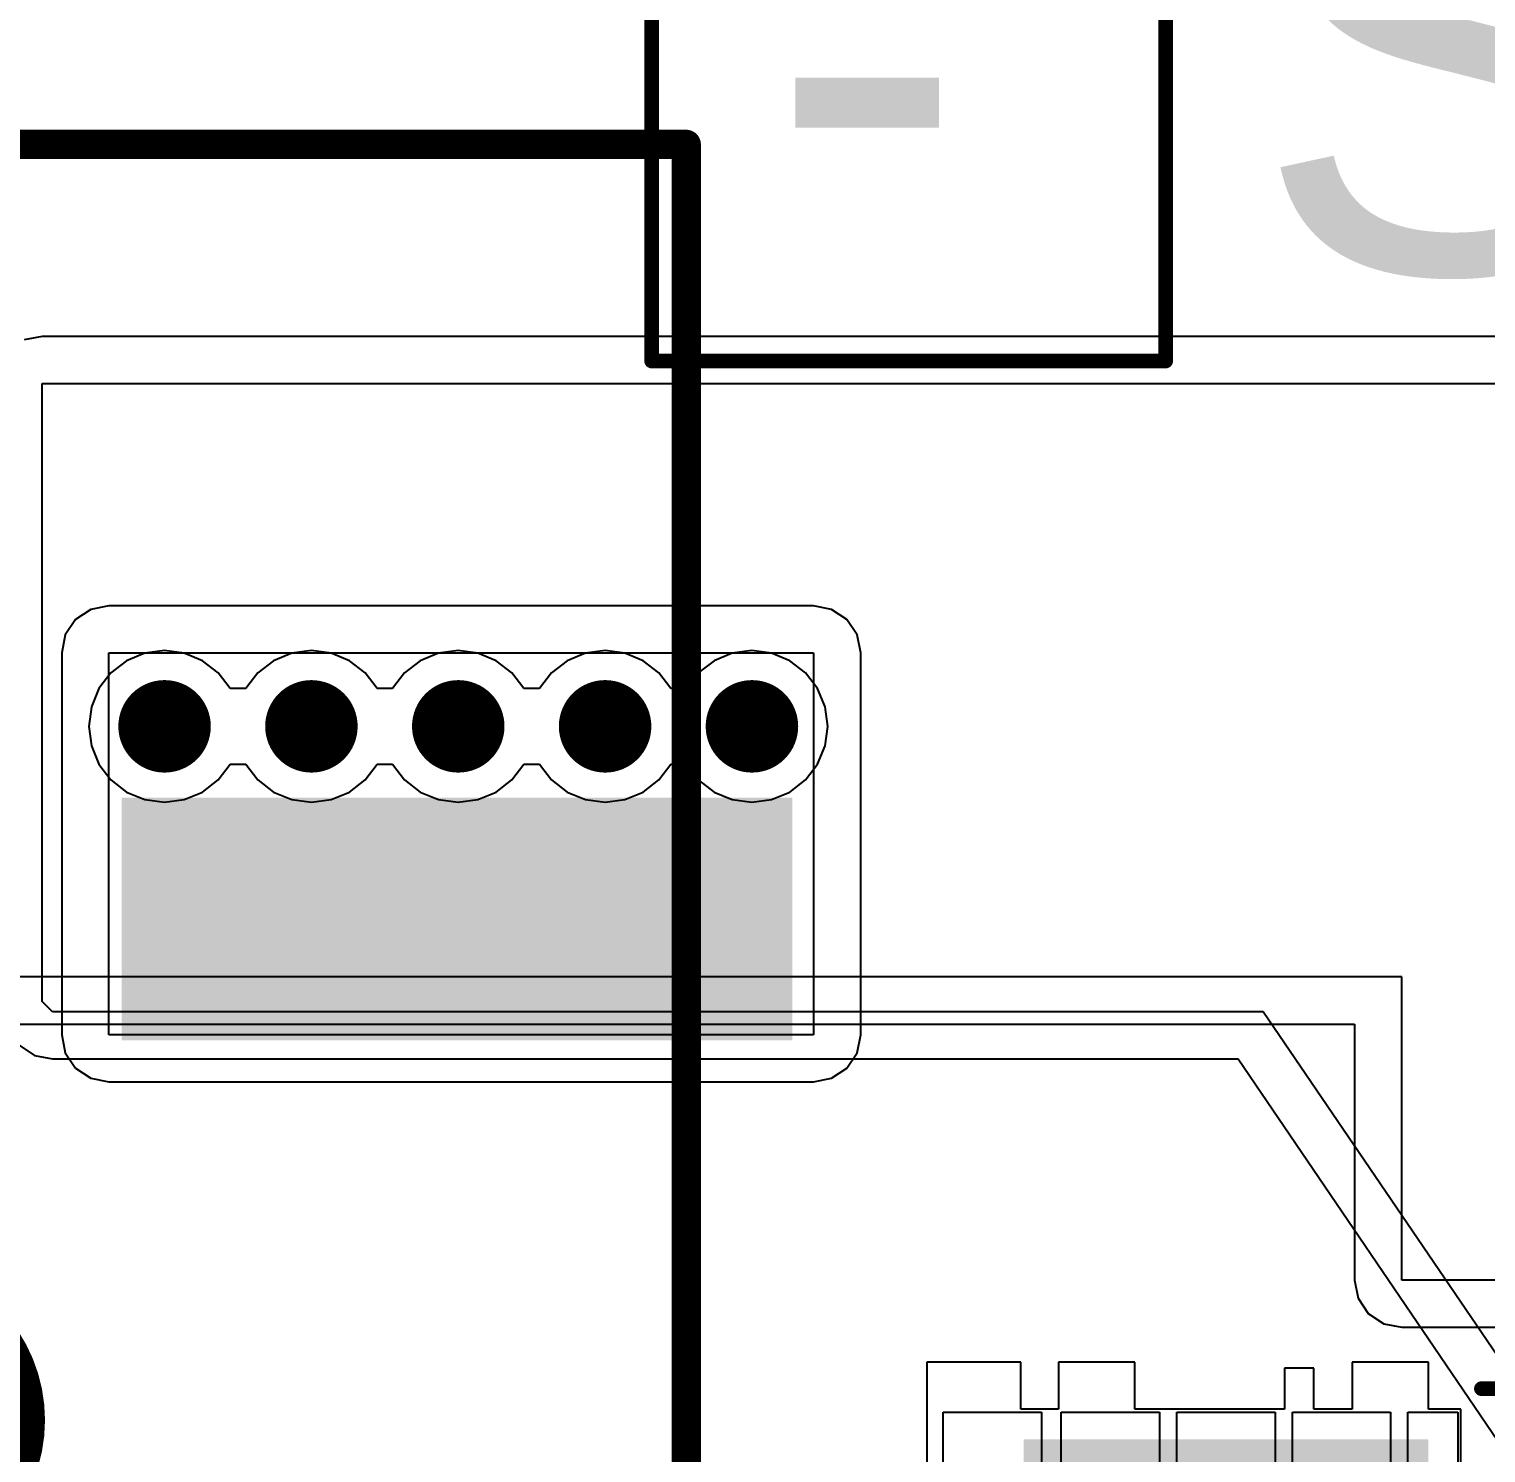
# Model space of a CAD drawing. Header units: millimetres. Extents: x 5 to 399, y 5 to 287.
# Drawn here: x 184.86 to 197.46, y 169.25 to 181.56 of the extents above; entities that cross this region are included whole.
import ezdxf

# ---------------------------------------------------------------- set-up
doc = ezdxf.new("R2010")
doc.units = ezdxf.units.MM
for name, color, linetype in [('BottomLayer', 5, 'Continuous'), ('BottomOverlay', 54, 'Continuous'), ('BottomPaste', 16, 'Continuous'), ('BottomSolder', 6, 'Continuous'), ('DrillDrawing', 1, 'Continuous'), ('DrillGuide', 244, 'Continuous'), ('Mechanical4', 56, 'Continuous'), ('MidLayer1', 16, 'Continuous'), ('MidLayer2', 76, 'Continuous'), ('MultiLayer', 9, 'Continuous'), ('TopLayer', 1, 'Continuous'), ('TopOverlay', 2, 'Continuous'), ('TopPaste', 8, 'Continuous'), ('TopSolder', 216, 'Continuous'), ('ViaHoleLayer', 16, 'Continuous')]:
    doc.layers.add(name, color=color, linetype=linetype)

# ---------------------------------------------------------------- blocks, each defined once
blk = doc.blocks.new('SMD_CAP_PANASONIC_H13_72')
at = {"layer": 'TopLayer'}
blk.add_solid([(-7.7, -1), (-2, -1), (-7.7, 1), (-2, 1)], dxfattribs=at)
at = {"layer": 'TopOverlay', "const_width": 0.254}
for points in [[(-6.833, 6.7), (-6.833, -6.7)], [(3.993, -6.7), (-6.833, -6.7)]]:
    blk.add_lwpolyline(points, dxfattribs=at)
at = {"layer": 'TopOverlay', "const_width": 0.127}
blk.add_lwpolyline([(-6.896, -6.7, 1), (-6.769, -6.7, 1)], format="xyb", close=True, dxfattribs=at)
blk.add_lwpolyline([(-6.896, -6.7, 1), (-6.769, -6.7, 1)], format="xyb", close=True, dxfattribs=at)
at = {"layer": 'TopPaste'}
blk.add_solid([(-7.7, -1), (-2, -1), (-7.7, 1), (-2, 1)], dxfattribs=at)
at = {"layer": 'TopSolder'}
blk.add_solid([(-7.75, -1.05), (-1.95, -1.05), (-7.75, 1.05), (-1.95, 1.05)], dxfattribs=at)
blk = doc.blocks.new('TP1_5MM_B_127')
at = {"layer": 'BottomLayer', "const_width": 0.75}
blk.add_lwpolyline([(-0.375, 0, 1), (0.375, 0, 1)], format="xyb", close=True, dxfattribs=at)
at = {"layer": 'BottomOverlay'}
for points, const_width in [([(1.27, 0, 1), (-1.27, 0, 1)], 0.254), ([(-1.333, 0, 1), (-1.206, 0, 1)], 0.127), ([(1.206, 0, 1), (1.333, 0, 1)], 0.127)]:
    blk.add_lwpolyline(points, format="xyb", close=True, dxfattribs=dict(at, const_width=const_width))
at = {"layer": 'BottomPaste', "const_width": 0.75}
blk.add_lwpolyline([(-0.375, 0, 1), (0.375, 0, 1)], format="xyb", close=True, dxfattribs=at)
at = {"layer": 'BottomSolder', "const_width": 0.75}
blk.add_lwpolyline([(-0.375, 0, 1), (0.375, 0, 1)], format="xyb", close=True, dxfattribs=at)
blk = doc.blocks.new('PQFN_8_MULTI_204')
at = {"layer": 'TopLayer'}
for p, q in [((2.667, 2.586), (-2.667, 2.586)), ((-2.667, 2.586), (-2.667, 1.773)), ((2.667, 1.773), (2.667, 2.586)), ((-2.667, 1.773), (-2.261, 1.773)), ((-2.261, 1.773), (-2.261, 1.448)), ((2.261, 1.448), (2.261, 1.773)), ((2.261, 1.773), (2.667, 1.773)), ((-2.261, 1.448), (-2.667, 1.448)), ((-2.667, 1.448), (-2.667, 0.787)), ((2.667, 1.448), (2.261, 1.448)), ((2.667, 0.787), (2.667, 1.448)), ((-2.667, 0.787), (-2.261, 0.787)), ((-2.261, 0.787), (-2.26, -0.508)), ((2.261, -0.508), (2.261, 0.787)), ((2.261, 0.787), (2.667, 0.787)), ((-2.26, -0.508), (-2.616, -0.508)), ((-2.616, -0.508), (-2.616, -0.762)), ((2.616, -0.508), (2.261, -0.508)), ((2.616, -0.762), (2.616, -0.508)), ((-2.616, -0.762), (-2.26, -0.762)), ((-2.26, -0.762), (-2.26, -1.092)), ((2.261, -1.092), (2.261, -0.762)), ((2.261, -0.762), (2.616, -0.762)), ((-2.26, -1.092), (-2.667, -1.092)), ((-2.667, -1.092), (-2.667, -1.753)), ((2.667, -1.092), (2.261, -1.092)), ((2.667, -1.753), (2.667, -1.092)), ((-2.667, -1.753), (-2.26, -1.753)), ((-2.26, -1.753), (-2.26, -2.032)), ((2.261, -2.032), (2.261, -1.753)), ((2.261, -1.753), (2.667, -1.753)), ((-2.26, -2.032), (2.261, -2.032))]:
    blk.add_line(p, q, dxfattribs=at)
for points in [[(-2, -1.75), (2, -1.75), (-2, 1.75), (2, 1.75)], [(-2.23, -4.105), (-1.58, -4.105), (-2.23, -2.855), (-1.58, -2.855)], [(-0.96, -4.105), (-0.31, -4.105), (-0.96, -2.855), (-0.31, -2.855)], [(0.31, -4.105), (0.96, -4.105), (0.31, -2.855), (0.96, -2.855)], [(2.23, -2.855), (1.58, -2.855), (2.23, -4.105), (1.58, -4.105)]]:
    blk.add_solid(points, dxfattribs=at)
at = {"layer": 'TopOverlay', "const_width": 0.127}
for points in [[(-2.438, -2.21), (-2.438, -2.667)], [(2.438, -2.21), (2.438, -2.667)], [(-2.438, -2.667), (-1.981, -2.667)], [(1.981, -2.667), (2.438, -2.667)]]:
    blk.add_lwpolyline(points, dxfattribs=at)
at = {"layer": 'TopOverlay', "const_width": 0.0635}
for points in [[(-2.47, -2.21, 1), (-2.407, -2.21, 1)], [(2.407, -2.21, 1), (2.47, -2.21, 1)], [(-2.47, -2.667, 1), (-2.407, -2.667, 1)], [(-2.47, -2.667, 1), (-2.407, -2.667, 1)], [(-2.013, -2.667, 1), (-1.949, -2.667, 1)], [(1.949, -2.667, 1), (2.013, -2.667, 1)], [(2.407, -2.667, 1), (2.47, -2.667, 1)], [(2.407, -2.667, 1), (2.47, -2.667, 1)]]:
    blk.add_lwpolyline(points, format="xyb", close=True, dxfattribs=at)
at = {"layer": 'TopPaste'}
for p, q in [((-1.575, 2.442), (-2.235, 2.442)), ((-2.235, 2.442), (-2.235, 1.592)), ((-1.575, 1.592), (-1.575, 2.442)), ((-1.425, 1.592), (-1.425, 2.442)), ((-1.425, 2.442), (-0.575, 2.442)), ((-0.575, 2.442), (-0.575, 1.592)), ((-0.425, 1.575), (-0.425, 2.425)), ((-0.425, 2.425), (0.425, 2.425)), ((0.425, 2.425), (0.425, 1.575)), ((0.575, 1.594), (0.575, 2.444)), ((0.575, 2.444), (1.425, 2.444)), ((1.425, 2.444), (1.425, 1.594)), ((1.575, 1.594), (1.575, 2.444)), ((1.575, 2.444), (2.235, 2.444)), ((2.235, 2.444), (2.235, 1.594)), ((-2.235, 1.592), (-1.575, 1.592)), ((-0.575, 1.592), (-1.425, 1.592)), ((0.425, 1.575), (-0.425, 1.575)), ((1.425, 1.594), (0.575, 1.594)), ((2.235, 1.594), (1.575, 1.594)), ((-1.575, 1.474), (-2.235, 1.474)), ((-2.235, 1.474), (-2.235, 0.624)), ((-1.575, 0.624), (-1.575, 1.474)), ((-1.425, 1.425), (-0.575, 1.425)), ((-1.425, 0.575), (-1.425, 1.425)), ((-0.575, 1.425), (-0.575, 0.575)), ((-0.425, 1.444), (0.425, 1.444)), ((-0.425, 0.594), (-0.425, 1.444)), ((0.425, 1.444), (0.425, 0.594)), ((0.575, 1.444), (1.425, 1.444)), ((0.575, 0.594), (0.575, 1.444)), ((1.425, 1.444), (1.425, 0.594)), ((1.575, 0.575), (1.575, 1.425)), ((1.575, 1.425), (2.235, 1.425)), ((2.235, 1.425), (2.235, 0.575)), ((-2.235, 0.624), (-1.575, 0.624)), ((-0.575, 0.575), (-1.425, 0.575)), ((0.425, 0.594), (-0.425, 0.594)), ((1.425, 0.594), (0.575, 0.594)), ((2.235, 0.575), (1.575, 0.575)), ((-1.575, 0.425), (-2.235, 0.425)), ((-2.235, 0.425), (-2.235, -0.425)), ((-1.575, -0.425), (-1.575, 0.425)), ((-1.425, 0.425), (-0.575, 0.425)), ((-1.425, -0.425), (-1.425, 0.425)), ((-0.575, 0.425), (-0.575, -0.425)), ((-0.425, 0.425), (0.425, 0.425)), ((-0.425, -0.425), (-0.425, 0.425)), ((0.425, 0.425), (0.425, -0.425)), ((0.575, 0.425), (1.425, 0.425)), ((0.575, -0.425), (0.575, 0.425)), ((1.425, 0.425), (1.425, -0.425)), ((1.575, -0.425), (1.575, 0.425)), ((1.575, 0.425), (2.235, 0.425)), ((2.235, 0.425), (2.235, -0.425)), ((-2.235, -0.425), (-1.575, -0.425)), ((-0.575, -0.425), (-1.425, -0.425)), ((0.425, -0.425), (-0.425, -0.425)), ((1.425, -0.425), (0.575, -0.425)), ((2.235, -0.425), (1.575, -0.425)), ((-1.575, -0.575), (-2.235, -0.575)), ((-2.235, -0.575), (-2.235, -1.425)), ((-1.575, -1.425), (-1.575, -0.575)), ((-1.425, -0.575), (-0.575, -0.575)), ((-1.425, -1.425), (-1.425, -0.575)), ((-0.575, -0.575), (-0.575, -1.425)), ((-0.425, -0.575), (0.425, -0.575)), ((-0.425, -1.425), (-0.425, -0.575)), ((0.425, -0.575), (0.425, -1.425)), ((0.575, -0.575), (1.425, -0.575)), ((0.575, -1.425), (0.575, -0.575)), ((1.425, -0.575), (1.425, -1.425)), ((1.575, -1.425), (1.575, -0.575)), ((1.575, -0.575), (2.235, -0.575)), ((2.235, -0.575), (2.235, -1.425)), ((-2.235, -1.425), (-1.575, -1.425)), ((-0.575, -1.425), (-1.425, -1.425)), ((0.425, -1.425), (-0.425, -1.425)), ((1.425, -1.425), (0.575, -1.425)), ((2.235, -1.425), (1.575, -1.425)), ((-1.575, -1.575), (-2.235, -1.575)), ((-2.235, -1.575), (-2.235, -2.007)), ((-1.575, -2.007), (-1.575, -1.575)), ((-0.575, -1.575), (-1.425, -1.575)), ((-1.425, -1.575), (-1.425, -2.007)), ((-0.575, -2.007), (-0.575, -1.575)), ((0.425, -1.575), (-0.425, -1.575)), ((-0.425, -1.575), (-0.425, -2.007)), ((0.425, -2.007), (0.425, -1.575)), ((1.425, -1.575), (0.575, -1.575)), ((0.575, -1.575), (0.575, -2.007)), ((1.425, -2.007), (1.425, -1.575)), ((1.575, -2.007), (1.575, -1.575)), ((1.575, -1.575), (2.235, -1.575)), ((2.235, -1.575), (2.235, -2.007)), ((-2.235, -2.007), (-1.575, -2.007)), ((-1.425, -2.007), (-0.575, -2.007)), ((-0.425, -2.007), (0.425, -2.007)), ((0.575, -2.007), (1.425, -2.007)), ((2.235, -2.007), (1.575, -2.007))]:
    blk.add_line(p, q, dxfattribs=at)
for points in [[(-2.2, -4.075), (-1.61, -4.075), (-2.2, -2.885), (-1.61, -2.885)], [(-0.93, -4.075), (-0.34, -4.075), (-0.93, -2.885), (-0.34, -2.885)], [(0.34, -4.075), (0.93, -4.075), (0.34, -2.885), (0.93, -2.885)], [(2.2, -2.885), (1.61, -2.885), (2.2, -4.075), (1.61, -4.075)]]:
    blk.add_solid(points, dxfattribs=at)
at = {"layer": 'TopSolder'}
for points in [[(-2, -1.75), (2, -1.75), (-2, 1.75), (2, 1.75)], [(-2.28, -4.155), (-1.53, -4.155), (-2.28, -2.805), (-1.53, -2.805)], [(-1.01, -4.155), (-0.26, -4.155), (-1.01, -2.805), (-0.26, -2.805)], [(0.26, -4.155), (1.01, -4.155), (0.26, -2.805), (1.01, -2.805)], [(2.28, -2.805), (1.53, -2.805), (2.28, -4.155), (1.53, -4.155)]]:
    blk.add_solid(points, dxfattribs=at)

msp = doc.modelspace()

# ---------------------------------------------------------------- linework, layer by layer
at = {"layer": 'BottomLayer'}
for p, q in [((185.863, 176.162), (185.705, 176.097)), ((186.033, 176.185), (185.863, 176.162)), ((186.203, 176.162), (186.033, 176.185)), ((186.361, 176.097), (186.203, 176.162)), ((187.133, 176.162), (186.975, 176.097)), ((187.303, 176.185), (187.133, 176.162)), ((187.473, 176.162), (187.303, 176.185)), ((187.631, 176.097), (187.473, 176.162)), ((188.403, 176.162), (188.245, 176.097)), ((188.573, 176.185), (188.403, 176.162)), ((188.743, 176.162), (188.573, 176.185)), ((188.901, 176.097), (188.743, 176.162)), ((189.673, 176.162), (189.515, 176.097)), ((189.843, 176.185), (189.673, 176.162)), ((190.013, 176.162), (189.843, 176.185)), ((190.171, 176.097), (190.013, 176.162)), ((190.943, 176.162), (190.785, 176.097)), ((191.113, 176.185), (190.943, 176.162)), ((191.283, 176.162), (191.113, 176.185)), ((191.441, 176.097), (191.283, 176.162)), ((185.705, 176.097), (185.569, 175.993)), ((186.497, 175.993), (186.361, 176.097)), ((186.975, 176.097), (186.839, 175.993)), ((187.767, 175.993), (187.631, 176.097)), ((188.245, 176.097), (188.109, 175.993)), ((189.037, 175.993), (188.901, 176.097)), ((189.515, 176.097), (189.379, 175.993)), ((190.307, 175.993), (190.171, 176.097)), ((190.785, 176.097), (190.649, 175.993)), ((191.577, 175.993), (191.441, 176.097)), ((185.569, 175.993), (185.465, 175.857)), ((186.601, 175.857), (186.497, 175.993)), ((186.839, 175.993), (186.735, 175.857)), ((187.871, 175.857), (187.767, 175.993)), ((188.109, 175.993), (188.005, 175.857)), ((189.141, 175.857), (189.037, 175.993)), ((189.379, 175.993), (189.275, 175.857)), ((190.411, 175.857), (190.307, 175.993)), ((190.649, 175.993), (190.545, 175.857)), ((191.681, 175.857), (191.577, 175.993)), ((185.465, 175.857), (185.4, 175.699)), ((186.735, 175.857), (186.601, 175.857)), ((188.005, 175.857), (187.871, 175.857)), ((189.275, 175.857), (189.141, 175.857)), ((190.545, 175.857), (190.411, 175.857)), ((191.746, 175.699), (191.681, 175.857)), ((185.4, 175.699), (185.377, 175.529)), ((191.769, 175.529), (191.746, 175.699)), ((185.377, 175.529), (185.4, 175.36)), ((191.746, 175.36), (191.769, 175.529)), ((185.4, 175.36), (185.465, 175.201)), ((191.681, 175.201), (191.746, 175.36)), ((185.465, 175.201), (185.569, 175.066)), ((186.497, 175.066), (186.601, 175.201)), ((186.601, 175.201), (186.735, 175.201)), ((186.735, 175.201), (186.839, 175.066)), ((187.767, 175.066), (187.871, 175.201)), ((187.871, 175.201), (188.005, 175.201)), ((188.005, 175.201), (188.109, 175.066)), ((189.037, 175.066), (189.141, 175.201)), ((189.141, 175.201), (189.275, 175.201)), ((189.275, 175.201), (189.379, 175.066)), ((190.307, 175.066), (190.411, 175.201)), ((190.411, 175.201), (190.545, 175.201)), ((190.545, 175.201), (190.649, 175.066)), ((191.577, 175.066), (191.681, 175.201)), ((185.569, 175.066), (185.705, 174.961)), ((186.361, 174.961), (186.497, 175.066)), ((186.839, 175.066), (186.975, 174.961)), ((187.631, 174.961), (187.767, 175.066)), ((188.109, 175.066), (188.245, 174.961)), ((188.901, 174.961), (189.037, 175.066)), ((189.379, 175.066), (189.515, 174.961)), ((190.171, 174.961), (190.307, 175.066)), ((190.649, 175.066), (190.785, 174.961)), ((191.441, 174.961), (191.577, 175.066)), ((185.705, 174.961), (185.863, 174.896)), ((185.863, 174.896), (186.033, 174.874)), ((186.033, 174.874), (186.203, 174.896)), ((186.203, 174.896), (186.361, 174.961)), ((186.975, 174.961), (187.133, 174.896)), ((187.133, 174.896), (187.303, 174.874)), ((187.303, 174.874), (187.473, 174.896)), ((187.473, 174.896), (187.631, 174.961)), ((188.245, 174.961), (188.403, 174.896)), ((188.403, 174.896), (188.573, 174.874)), ((188.573, 174.874), (188.743, 174.896)), ((188.743, 174.896), (188.901, 174.961)), ((189.515, 174.961), (189.673, 174.896)), ((189.673, 174.896), (189.843, 174.874)), ((189.843, 174.874), (190.013, 174.896)), ((190.013, 174.896), (190.171, 174.961)), ((190.785, 174.961), (190.943, 174.896)), ((190.943, 174.896), (191.113, 174.874)), ((191.113, 174.874), (191.283, 174.896)), ((191.283, 174.896), (191.441, 174.961))]:
    msp.add_line(p, q, dxfattribs=at)
at = {"layer": 'BottomLayer', "const_width": 0.4}
for points in [[(185.833, 175.529, 1), (186.233, 175.529, 1)], [(187.103, 175.529, 1), (187.503, 175.529, 1)], [(188.373, 175.529, 1), (188.773, 175.529, 1)], [(189.643, 175.529, 1), (190.043, 175.529, 1)], [(190.913, 175.529, 1), (191.313, 175.529, 1)]]:
    msp.add_lwpolyline(points, format="xyb", close=True, dxfattribs=at)
at = {"layer": 'DrillDrawing'}
for points, const_width in [([(186.287, 175.529, 1), (185.779, 175.529, 1)], 0.0508), ([(187.557, 175.529, 1), (187.049, 175.529, 1)], 0.0508), ([(188.827, 175.529, 1), (188.319, 175.529, 1)], 0.0508), ([(190.097, 175.529, 1), (189.589, 175.529, 1)], 0.0508), ([(191.367, 175.529, 1), (190.859, 175.529, 1)], 0.0508), ([(185.766, 175.529, 1), (185.792, 175.529, 1)], 0.0254), ([(186.274, 175.529, 1), (186.3, 175.529, 1)], 0.0254), ([(187.036, 175.529, 1), (187.062, 175.529, 1)], 0.0254), ([(187.544, 175.529, 1), (187.57, 175.529, 1)], 0.0254), ([(188.306, 175.529, 1), (188.332, 175.529, 1)], 0.0254), ([(188.814, 175.529, 1), (188.84, 175.529, 1)], 0.0254), ([(189.576, 175.529, 1), (189.602, 175.529, 1)], 0.0254), ([(190.084, 175.529, 1), (190.11, 175.529, 1)], 0.0254), ([(190.846, 175.529, 1), (190.872, 175.529, 1)], 0.0254), ([(191.354, 175.529, 1), (191.38, 175.529, 1)], 0.0254)]:
    msp.add_lwpolyline(points, format="xyb", close=True, dxfattribs=dict(at, const_width=const_width))
at = {"layer": 'DrillGuide', "const_width": 0.2}
for points in [[(185.933, 175.529, 1), (186.133, 175.529, 1)], [(187.203, 175.529, 1), (187.403, 175.529, 1)], [(188.473, 175.529, 1), (188.673, 175.529, 1)], [(189.743, 175.529, 1), (189.943, 175.529, 1)], [(191.013, 175.529, 1), (191.213, 175.529, 1)]]:
    msp.add_lwpolyline(points, format="xyb", close=True, dxfattribs=at)
at = {"layer": 'Mechanical4', "const_width": 0.127}
for points in [[(190.246, 178.689), (190.246, 182.499)], [(194.691, 178.689), (194.691, 182.499)], [(190.246, 178.689), (194.691, 178.689)]]:
    msp.add_lwpolyline(points, dxfattribs=at)
at = {"layer": 'Mechanical4', "const_width": 0.0635}
for points in [[(190.214, 178.689, 1), (190.278, 178.689, 1)], [(190.214, 178.689, 1), (190.278, 178.689, 1)], [(194.659, 178.689, 1), (194.723, 178.689, 1)], [(194.659, 178.689, 1), (194.723, 178.689, 1)]]:
    msp.add_lwpolyline(points, format="xyb", close=True, dxfattribs=at)
at = {"layer": 'MidLayer1'}
for p, q in [((184.975, 178.902), (184.819, 178.871)), ((213.012, 178.902), (184.975, 178.902)), ((184.975, 173.15), (184.975, 178.494)), ((184.975, 178.494), (213.012, 178.494)), ((185.065, 173.06), (184.975, 173.15)), ((195.535, 173.06), (185.065, 173.06)), ((197.902, 169.579), (195.535, 173.06)), ((184.776, 172.771), (184.909, 172.683)), ((184.909, 172.683), (185.065, 172.652)), ((185.065, 172.652), (185.065, 172.652)), ((185.065, 172.652), (195.319, 172.652)), ((195.319, 172.652), (197.565, 169.349))]:
    msp.add_line(p, q, dxfattribs=at)
at = {"layer": 'MidLayer1', "const_width": 0.4}
for points in [[(185.833, 175.529, 1), (186.233, 175.529, 1)], [(187.103, 175.529, 1), (187.503, 175.529, 1)], [(188.373, 175.529, 1), (188.773, 175.529, 1)], [(189.643, 175.529, 1), (190.043, 175.529, 1)], [(190.913, 175.529, 1), (191.313, 175.529, 1)]]:
    msp.add_lwpolyline(points, format="xyb", close=True, dxfattribs=at)
at = {"layer": 'MidLayer2'}
for p, q in [((185.863, 176.162), (185.705, 176.097)), ((186.033, 176.185), (185.863, 176.162)), ((186.203, 176.162), (186.033, 176.185)), ((186.361, 176.097), (186.203, 176.162)), ((187.133, 176.162), (186.975, 176.097)), ((187.303, 176.185), (187.133, 176.162)), ((187.473, 176.162), (187.303, 176.185)), ((187.631, 176.097), (187.473, 176.162)), ((188.403, 176.162), (188.245, 176.097)), ((188.573, 176.185), (188.403, 176.162)), ((188.743, 176.162), (188.573, 176.185)), ((188.901, 176.097), (188.743, 176.162)), ((189.673, 176.162), (189.515, 176.097)), ((189.843, 176.185), (189.673, 176.162)), ((190.013, 176.162), (189.843, 176.185)), ((190.171, 176.097), (190.013, 176.162)), ((190.943, 176.162), (190.785, 176.097)), ((191.113, 176.185), (190.943, 176.162)), ((191.283, 176.162), (191.113, 176.185)), ((191.441, 176.097), (191.283, 176.162)), ((185.705, 176.097), (185.569, 175.993)), ((186.497, 175.993), (186.361, 176.097)), ((186.975, 176.097), (186.839, 175.993)), ((187.767, 175.993), (187.631, 176.097)), ((188.245, 176.097), (188.109, 175.993)), ((189.037, 175.993), (188.901, 176.097)), ((189.515, 176.097), (189.379, 175.993)), ((190.307, 175.993), (190.171, 176.097)), ((190.785, 176.097), (190.649, 175.993)), ((191.577, 175.993), (191.441, 176.097)), ((185.569, 175.993), (185.465, 175.857)), ((186.601, 175.857), (186.497, 175.993)), ((186.839, 175.993), (186.735, 175.857)), ((187.871, 175.857), (187.767, 175.993)), ((188.109, 175.993), (188.005, 175.857)), ((189.141, 175.857), (189.037, 175.993)), ((189.379, 175.993), (189.275, 175.857)), ((190.411, 175.857), (190.307, 175.993)), ((190.649, 175.993), (190.545, 175.857)), ((191.681, 175.857), (191.577, 175.993)), ((185.465, 175.857), (185.4, 175.699)), ((186.735, 175.857), (186.601, 175.857)), ((188.005, 175.857), (187.871, 175.857)), ((189.275, 175.857), (189.141, 175.857)), ((190.545, 175.857), (190.411, 175.857)), ((191.746, 175.699), (191.681, 175.857)), ((185.4, 175.699), (185.377, 175.529)), ((191.769, 175.529), (191.746, 175.699)), ((185.377, 175.529), (185.4, 175.36)), ((191.746, 175.36), (191.769, 175.529)), ((185.4, 175.36), (185.465, 175.201)), ((191.681, 175.201), (191.746, 175.36)), ((185.465, 175.201), (185.569, 175.066)), ((186.497, 175.066), (186.601, 175.201)), ((186.601, 175.201), (186.735, 175.201)), ((186.735, 175.201), (186.839, 175.066)), ((187.767, 175.066), (187.871, 175.201)), ((187.871, 175.201), (188.005, 175.201)), ((188.005, 175.201), (188.109, 175.066)), ((189.037, 175.066), (189.141, 175.201)), ((189.141, 175.201), (189.275, 175.201)), ((189.275, 175.201), (189.379, 175.066)), ((190.307, 175.066), (190.411, 175.201)), ((190.411, 175.201), (190.545, 175.201)), ((190.545, 175.201), (190.649, 175.066)), ((191.577, 175.066), (191.681, 175.201)), ((185.569, 175.066), (185.705, 174.961)), ((186.361, 174.961), (186.497, 175.066)), ((186.839, 175.066), (186.975, 174.961)), ((187.631, 174.961), (187.767, 175.066)), ((188.109, 175.066), (188.245, 174.961)), ((188.901, 174.961), (189.037, 175.066)), ((189.379, 175.066), (189.515, 174.961)), ((190.171, 174.961), (190.307, 175.066)), ((190.649, 175.066), (190.785, 174.961)), ((191.441, 174.961), (191.577, 175.066)), ((185.705, 174.961), (185.863, 174.896)), ((185.863, 174.896), (186.033, 174.874)), ((186.033, 174.874), (186.203, 174.896)), ((186.203, 174.896), (186.361, 174.961)), ((186.975, 174.961), (187.133, 174.896)), ((187.133, 174.896), (187.303, 174.874)), ((187.303, 174.874), (187.473, 174.896)), ((187.473, 174.896), (187.631, 174.961)), ((188.245, 174.961), (188.403, 174.896)), ((188.403, 174.896), (188.573, 174.874)), ((188.573, 174.874), (188.743, 174.896)), ((188.743, 174.896), (188.901, 174.961)), ((189.515, 174.961), (189.673, 174.896)), ((189.673, 174.896), (189.843, 174.874)), ((189.843, 174.874), (190.013, 174.896)), ((190.013, 174.896), (190.171, 174.961)), ((190.785, 174.961), (190.943, 174.896)), ((190.943, 174.896), (191.113, 174.874)), ((191.113, 174.874), (191.283, 174.896)), ((191.283, 174.896), (191.441, 174.961)), ((196.733, 173.362), (170.712, 173.362)), ((196.733, 170.739), (196.733, 173.362)), ((171.12, 172.954), (196.325, 172.954)), ((196.325, 172.954), (196.325, 170.739)), ((196.325, 170.739), (196.356, 170.583)), ((201.212, 170.739), (196.733, 170.739)), ((196.356, 170.583), (196.444, 170.45)), ((196.444, 170.45), (196.577, 170.362)), ((196.577, 170.362), (196.733, 170.331)), ((196.733, 170.331), (200.712, 170.331))]:
    msp.add_line(p, q, dxfattribs=at)
at = {"layer": 'MidLayer2', "const_width": 0.4}
for points in [[(185.833, 175.529, 1), (186.233, 175.529, 1)], [(187.103, 175.529, 1), (187.503, 175.529, 1)], [(188.373, 175.529, 1), (188.773, 175.529, 1)], [(189.643, 175.529, 1), (190.043, 175.529, 1)], [(190.913, 175.529, 1), (191.313, 175.529, 1)]]:
    msp.add_lwpolyline(points, format="xyb", close=True, dxfattribs=at)
at = {"layer": 'MultiLayer', "const_width": 0.4}
for points in [[(185.833, 175.529, 1), (186.233, 175.529, 1)], [(187.103, 175.529, 1), (187.503, 175.529, 1)], [(188.373, 175.529, 1), (188.773, 175.529, 1)], [(189.643, 175.529, 1), (190.043, 175.529, 1)], [(190.913, 175.529, 1), (191.313, 175.529, 1)]]:
    msp.add_lwpolyline(points, format="xyb", close=True, dxfattribs=at)
at = {"layer": 'TopLayer'}
for p, q in [((185.394, 176.541), (185.262, 176.453)), ((185.55, 176.572), (185.394, 176.541)), ((191.646, 176.572), (185.55, 176.572)), ((191.802, 176.541), (191.646, 176.572)), ((191.935, 176.453), (191.802, 176.541)), ((185.262, 176.453), (185.174, 176.32)), ((192.023, 176.32), (191.935, 176.453)), ((185.174, 176.32), (185.143, 176.164)), ((192.054, 176.164), (192.023, 176.32)), ((185.143, 176.164), (185.143, 172.862)), ((185.55, 176.164), (191.646, 176.164)), ((185.55, 172.862), (185.55, 176.164)), ((191.646, 176.164), (191.646, 172.862)), ((192.054, 172.862), (192.054, 176.164)), ((185.143, 172.862), (185.174, 172.706)), ((191.646, 172.862), (185.55, 172.862)), ((192.023, 172.706), (192.054, 172.862)), ((185.174, 172.706), (185.262, 172.573)), ((191.935, 172.573), (192.023, 172.706)), ((185.262, 172.573), (185.394, 172.485)), ((185.394, 172.485), (185.55, 172.454)), ((191.646, 172.454), (191.802, 172.485)), ((191.802, 172.485), (191.935, 172.573)), ((185.55, 172.454), (191.646, 172.454))]:
    msp.add_line(p, q, dxfattribs=at)
at = {"layer": 'TopLayer', "const_width": 0.4}
for points in [[(185.833, 175.529, 1), (186.233, 175.529, 1)], [(187.103, 175.529, 1), (187.503, 175.529, 1)], [(188.373, 175.529, 1), (188.773, 175.529, 1)], [(189.643, 175.529, 1), (190.043, 175.529, 1)], [(190.913, 175.529, 1), (191.313, 175.529, 1)]]:
    msp.add_lwpolyline(points, format="xyb", close=True, dxfattribs=at)
at = {"layer": 'ViaHoleLayer', "const_width": 0.2}
for points in [[(185.933, 175.529, 1), (186.133, 175.529, 1)], [(187.203, 175.529, 1), (187.403, 175.529, 1)], [(188.473, 175.529, 1), (188.673, 175.529, 1)], [(189.743, 175.529, 1), (189.943, 175.529, 1)], [(191.013, 175.529, 1), (191.213, 175.529, 1)]]:
    msp.add_lwpolyline(points, format="xyb", close=True, dxfattribs=at)

# ---------------------------------------------------------------- block references
for name, p, rotation in [('SMD_CAP_PANASONIC_H13_72', (183.712, 173.862), 180), ('PQFN_8_MULTI_204', (195.212, 167.362), 90)]:
    msp.add_blockref(name, p, dxfattribs=dict(rotation=rotation))
msp.add_blockref('TP1_5MM_B_127', (183.602, 169.528))

# ---------------------------------------------------------------- texts
at = {"layer": 'Mechanical4'}
for s, p in [('Standard', (195.453, 179.451)), ('-', (191.262, 179.451))]:
    msp.add_text(s, height=3.81, dxfattribs=at).set_placement(p)

doc.saveas('drawing.dxf')
